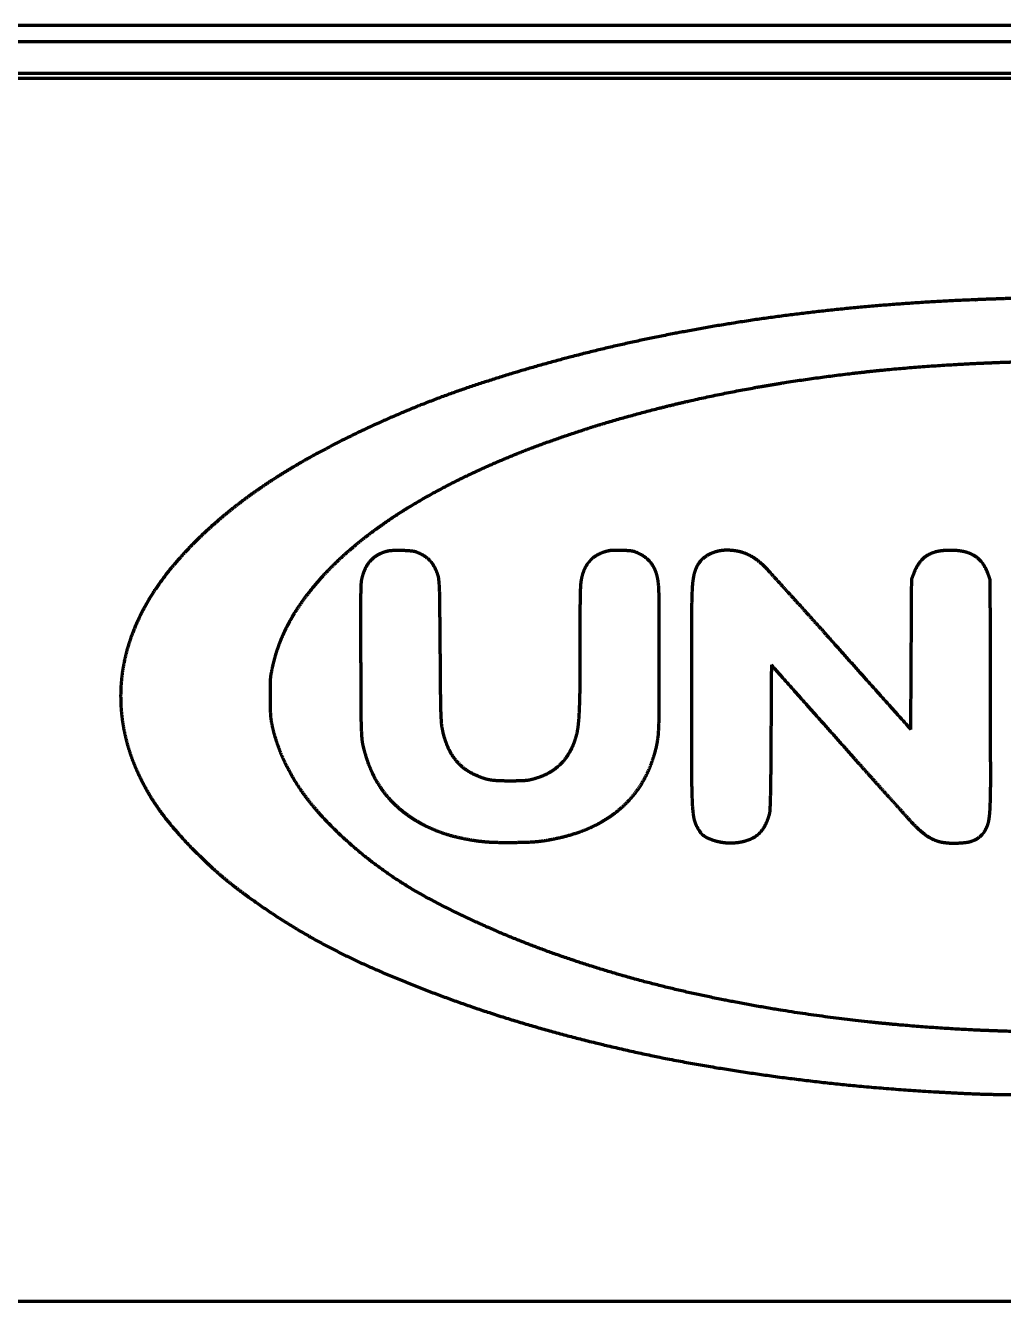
# Model space of a CAD drawing. Header units: inches. Extents: x -3077 to 7201, y 316 to 5463.
# Drawn here: x 3169.2 to 3261.2, y 3632.3 to 3752.3 of the extents above; entities that cross this region are included whole.
import ezdxf

# ---------------------------------------------------------------- set-up
doc = ezdxf.new("R2010")
doc.units = ezdxf.units.IN

msp = doc.modelspace()

# ---------------------------------------------------------------- linework, layer by layer
at = {"linetype": 'Continuous', "lineweight": 70}
for p, q in [((3547.04, 3752.26), (2984.66, 3752.26)), ((2822.85, 3750.76), (3708.85, 3750.76)), ((2822.85, 3747.76), (3708.85, 3747.76)), ((3540.35, 3747.26), (2991.35, 3747.26)), ((3482.85, 3632.26), (3048.85, 3632.26))]:
    msp.add_line(p, q, dxfattribs=at)
for points, weights, knots in [([(3275.26, 3726.47), (3274.59, 3726.5), (3273.91, 3726.52), (3271.64, 3726.55), (3270.04, 3726.56), (3266.85, 3726.59), (3265.25, 3726.6), (3262.98, 3726.61), (3262.31, 3726.6), (3261.48, 3726.57), (3261.31, 3726.57), (3260.88, 3726.55), (3260.6, 3726.54), (3260.01, 3726.52), (3259.69, 3726.51), (3259.06, 3726.49), (3258.74, 3726.47), (3252.83, 3726.24), (3247.25, 3725.79), (3236.37, 3724.45), (3231.08, 3723.54), (3220.99, 3721.31), (3216.19, 3719.99), (3207.25, 3717.03), (3203.15, 3715.33), (3197.75, 3712.64), (3196.34, 3711.88), (3193.69, 3710.35), (3192.46, 3709.58), (3190.15, 3707.99), (3189.07, 3707.18), (3187.01, 3705.49), (3186.05, 3704.62), (3184.42, 3702.99), (3183.75, 3702.26), (3182.51, 3700.8), (3181.96, 3700.08), (3180.97, 3698.62), (3180.53, 3697.88), (3179.76, 3696.39), (3179.43, 3695.63), (3179.14, 3694.85), (3178.78, 3693.85), (3178.51, 3692.81), (3178.33, 3691.76), (3178.16, 3690.72), (3178.09, 3689.68), (3178.13, 3688.63), (3178.16, 3687.57), (3178.3, 3686.53), (3178.54, 3685.5), (3178.78, 3684.44), (3179.12, 3683.4), (3179.84, 3681.72), (3180.17, 3681.06), (3180.89, 3679.77), (3181.29, 3679.14), (3182.18, 3677.88), (3182.68, 3677.26), (3183.78, 3675.98), (3184.38, 3675.33), (3185.39, 3674.31), (3185.79, 3673.93), (3186.54, 3673.22), (3186.9, 3672.89), (3187.63, 3672.25), (3187.99, 3671.95), (3188.78, 3671.32), (3189.2, 3671), (3193.29, 3667.95), (3197.24, 3665.64), (3201.42, 3663.79), (3206.39, 3661.59), (3211.49, 3659.73), (3222.53, 3656.52), (3228.46, 3655.18), (3240.85, 3653.16), (3247.3, 3652.44), (3254.86, 3651.97), (3255.95, 3651.91), (3257.9, 3651.81), (3258.75, 3651.77), (3260.54, 3651.73), (3261.48, 3651.71), (3262.41, 3651.71)], [0.500003680185, 0.499951833995, 0.499951833995, 0.500003125685, 0.500003125685, 0.500003134164, 0.500003134164, 0.499950342043, 0.499950342043, 0.500002780016, 0.500002780016, 0.500003632658, 0.500003632658, 0.5000036294, 0.5000036294, 0.500003631943, 0.500003631943, 0.499712041405, 0.499712041405, 0.499626581432, 0.499626581432, 0.499570764247, 0.499570764247, 0.499147291053, 0.499147291053, 0.499856082342, 0.499856082342, 0.499741523013, 0.499741523013, 0.499697398225, 0.499697398225, 0.499615378368, 0.499615378368, 0.499717367768, 0.499717367768, 0.499509800036, 0.499509800036, 0.49943320441, 0.49943320441, 0.499316886864, 0.499316886864, 0.500003680185, 0.498576185915, 0.498576185915, 0.500003680185, 0.498389820463, 0.498389820463, 0.500003680185, 0.498416120355, 0.498416120355, 0.500003680185, 0.498702961474, 0.498702961474, 0.499514934223, 0.499514934223, 0.499556287066, 0.499556287066, 0.499619738583, 0.499619738583, 0.499803196126, 0.499803196126, 0.499966690231, 0.499966690231, 0.49992872485, 0.49992872485, 0.499925885485, 0.499925885485, 0.499958910845, 0.499958910845, 0.497922649304, 0.497922649304, 0.500003680185, 0.499255633466, 0.499255633466, 0.499390037942, 0.499390037942, 0.499589929812, 0.499589929812, 0.499998142907, 0.499998142907, 0.499979520616, 0.499979520616, 0.499986543899, 0.499986543899, 0.500003680185], [0, 0, 0, 0, 0.009508, 0.009508, 0.031905, 0.031905, 0.054312, 0.054312, 0.063734, 0.063734, 0.066018, 0.066018, 0.069872, 0.069872, 0.074311, 0.074311, 0.078787, 0.078787, 0.157355, 0.157355, 0.232677, 0.232677, 0.30258, 0.30258, 0.365018, 0.365018, 0.387555, 0.387555, 0.408036, 0.408036, 0.427121, 0.427121, 0.445479, 0.445479, 0.459571, 0.459571, 0.472445, 0.472445, 0.484522, 0.484522, 0.496245, 0.496245, 0.496245, 0.51141, 0.51141, 0.51141, 0.526313, 0.526313, 0.526313, 0.541371, 0.541371, 0.541371, 0.556984, 0.556984, 0.567525, 0.567525, 0.578233, 0.578233, 0.589688, 0.589688, 0.602466, 0.602466, 0.610351, 0.610351, 0.617358, 0.617358, 0.624265, 0.624265, 0.631841, 0.631841, 0.697719, 0.697719, 0.697719, 0.776203, 0.776203, 0.864136, 0.864136, 0.958146, 0.958146, 0.974023, 0.974023, 0.986384, 0.986384, 1, 1, 1, 1]), ([(3263.42, 3720.66), (3259.92, 3720.57), (3256.43, 3720.4), (3249.62, 3719.87), (3246.3, 3719.5), (3239.85, 3718.59), (3236.71, 3718.04), (3230.6, 3716.75), (3227.63, 3716.01), (3222.41, 3714.5), (3220.16, 3713.76), (3215.84, 3712.19), (3213.78, 3711.34), (3209.89, 3709.55), (3208.07, 3708.61), (3204.69, 3706.66), (3203.15, 3705.65), (3200.77, 3703.86), (3199.9, 3703.14), (3198.27, 3701.67), (3197.53, 3700.92), (3196.17, 3699.38), (3195.57, 3698.61), (3194.49, 3697.05), (3194.04, 3696.26), (3193.5, 3695.17), (3193.38, 3694.89), (3193.14, 3694.34), (3193.04, 3694.07), (3192.85, 3693.53), (3192.76, 3693.26), (3192.6, 3692.67), (3192.52, 3692.36), (3192.39, 3691.84), (3192.35, 3691.62), (3192.28, 3691.24), (3192.25, 3691.08), (3192.22, 3690.71), (3192.21, 3690.51), (3192.21, 3689.92), (3192.21, 3689.53), (3192.21, 3688.78), (3192.21, 3688.42), (3192.22, 3687.85), (3192.23, 3687.63), (3192.25, 3687.25), (3192.27, 3687.08), (3192.32, 3686.74), (3192.36, 3686.56), (3192.59, 3685.46), (3192.88, 3684.57), (3193.24, 3683.7), (3193.61, 3682.81), (3194.06, 3681.95), (3194.57, 3681.12), (3195.13, 3680.24), (3195.75, 3679.39), (3197.19, 3677.71), (3198, 3676.87), (3198.86, 3676.07), (3201.39, 3673.69), (3204.22, 3671.68), (3207.29, 3670.05), (3211.04, 3668.07), (3214.93, 3666.37), (3223.5, 3663.34), (3228.16, 3662.03), (3238.03, 3659.93), (3243.22, 3659.11), (3251.65, 3658.21), (3254.86, 3657.96), (3261.35, 3657.64), (3264.61, 3657.57), (3271.13, 3657.61), (3274.39, 3657.72), (3280.83, 3658.13), (3284.02, 3658.42), (3292.86, 3659.49), (3298.48, 3660.5), (3309.02, 3663), (3313.89, 3664.57), (3318.63, 3666.52), (3322.67, 3668.18), (3326.53, 3670.19), (3330.2, 3672.55), (3333.14, 3674.44), (3335.7, 3676.81), (3337.81, 3679.59), (3338.21, 3680.13), (3338.58, 3680.68), (3339.27, 3681.79), (3339.57, 3682.35), (3340.11, 3683.49), (3340.35, 3684.06), (3340.75, 3685.22), (3340.91, 3685.81), (3341.07, 3686.59), (3341.11, 3686.78), (3341.17, 3687.14), (3341.19, 3687.31), (3341.21, 3687.69), (3341.22, 3687.9), (3341.23, 3688.47), (3341.23, 3688.83), (3341.23, 3689.56), (3341.22, 3689.94), (3341.22, 3690.52), (3341.21, 3690.72), (3341.18, 3691.08), (3341.15, 3691.25), (3341.08, 3691.63), (3341.04, 3691.84), (3340.8, 3692.86), (3340.55, 3693.64), (3339.94, 3695.18), (3339.58, 3695.92), (3338.73, 3697.39), (3338.24, 3698.11), (3337.12, 3699.55), (3336.5, 3700.27), (3334.53, 3702.31), (3333.11, 3703.54), (3329.89, 3705.9), (3328.12, 3707.04), (3324.23, 3709.22), (3322.13, 3710.26), (3317.57, 3712.2), (3315.14, 3713.12), (3309.8, 3714.9), (3306.88, 3715.74), (3300.79, 3717.21), (3297.62, 3717.86), (3291.08, 3718.97), (3287.72, 3719.43), (3280.84, 3720.13), (3277.34, 3720.39), (3273.14, 3720.56), (3272.45, 3720.58), (3270.68, 3720.62), (3269.59, 3720.63), (3267.44, 3720.66), (3266.36, 3720.67), (3264.66, 3720.68), (3264.04, 3720.67), (3263.42, 3720.66)], [0.500093243168, 0.499968918944, 0.499968918944, 0.499927037543, 0.499927037543, 0.499911098367, 0.499911098367, 0.499861647373, 0.499861647373, 0.499898802127, 0.499898802127, 0.499810239054, 0.499810239054, 0.49976208682, 0.49976208682, 0.499467269408, 0.499467269408, 0.49974646444, 0.49974646444, 0.499573085874, 0.499573085874, 0.499488227391, 0.499488227391, 0.49912322686, 0.49912322686, 0.499992527148, 0.499992527148, 0.499930492133, 0.499930492133, 0.499935021323, 0.499935021323, 0.500006461427, 0.500006461427, 0.500004118567, 0.500004118567, 0.499641098677, 0.499641098677, 0.499888634211, 0.499888634211, 0.50008763937, 0.50008763937, 0.500086385394, 0.500086385394, 0.499968171436, 0.499968171436, 0.499810513552, 0.499810513552, 0.49991978318, 0.49991978318, 0.498730676658, 0.498730676658, 0.500093243168, 0.498971631333, 0.498971631333, 0.500093243168, 0.499157234141, 0.499157234141, 0.499608979647, 0.499608979647, 0.500093243168, 0.4971219785, 0.4971219785, 0.500093243168, 0.499199916727, 0.499199916727, 0.499383490015, 0.499383490015, 0.499654288058, 0.499654288058, 0.499955791954, 0.499955791954, 0.499964844697, 0.499964844697, 0.499964159273, 0.499964159273, 0.499950302194, 0.499950302194, 0.49956284229, 0.49956284229, 0.499077013387, 0.499077013387, 0.500093243168, 0.498729474404, 0.498729474404, 0.500093243168, 0.494910309467, 0.494910309467, 0.500093243168, 0.499710351131, 0.499710351131, 0.499604481794, 0.499604481794, 0.49956969486, 0.49956969486, 0.499495067823, 0.499495067823, 0.499959650135, 0.499959650135, 0.499795584787, 0.499795584787, 0.499953504743, 0.499953504743, 0.500085889184, 0.500085889184, 0.500086958789, 0.500086958789, 0.499890660625, 0.499890660625, 0.499663401309, 0.499663401309, 0.500004641898, 0.500004641898, 0.499181752679, 0.499181752679, 0.499208615396, 0.499208615396, 0.499306402964, 0.499306402964, 0.499628453376, 0.499628453376, 0.498884407075, 0.498884407075, 0.499477873797, 0.499477873797, 0.499599926964, 0.499599926964, 0.499825646443, 0.499825646443, 0.499795246802, 0.499795246802, 0.499892445713, 0.499892445713, 0.499910480947, 0.499910480947, 0.499943927995, 0.499943927995, 0.50006989904, 0.50006989904, 0.500091447584, 0.500091447584, 0.500091603784, 0.500091603784, 0.500058956377, 0.500058956377, 0.500093243168], [0, 0, 0, 0, 0.031224, 0.031224, 0.060964, 0.060964, 0.08939, 0.08939, 0.116688, 0.116688, 0.137822, 0.137822, 0.157663, 0.157663, 0.17592, 0.17592, 0.192316, 0.192316, 0.20239, 0.20239, 0.211797, 0.211797, 0.220519, 0.220519, 0.228566, 0.228566, 0.2313, 0.2313, 0.233823, 0.233823, 0.236373, 0.236373, 0.239192, 0.239192, 0.241135, 0.241135, 0.242607, 0.242607, 0.24439, 0.24439, 0.247825, 0.247825, 0.250997, 0.250997, 0.25289, 0.25289, 0.254377, 0.254377, 0.255989, 0.255989, 0.264237, 0.264237, 0.264237, 0.272736, 0.272736, 0.272736, 0.281911, 0.281911, 0.292141, 0.292141, 0.292141, 0.322328, 0.322328, 0.322328, 0.359169, 0.359169, 0.401161, 0.401161, 0.44661, 0.44661, 0.474554, 0.474554, 0.50281, 0.50281, 0.53098, 0.53098, 0.558668, 0.558668, 0.607993, 0.607993, 0.652163, 0.652163, 0.652163, 0.689671, 0.689671, 0.689671, 0.719383, 0.719383, 0.719383, 0.725052, 0.725052, 0.730491, 0.730491, 0.735749, 0.735749, 0.740886, 0.740886, 0.742535, 0.742535, 0.743977, 0.743977, 0.745764, 0.745764, 0.748781, 0.748781, 0.751976, 0.751976, 0.753677, 0.753677, 0.755088, 0.755088, 0.756935, 0.756935, 0.763888, 0.763888, 0.770863, 0.770863, 0.778191, 0.778191, 0.786182, 0.786182, 0.801966, 0.801966, 0.819606, 0.819606, 0.839255, 0.839255, 0.861003, 0.861003, 0.886316, 0.886316, 0.913339, 0.913339, 0.941707, 0.941707, 0.971038, 0.971038, 0.976793, 0.976793, 0.985822, 0.985822, 0.99479, 0.99479, 1, 1, 1, 1]), ([(3228.75, 3697.88), (3228.76, 3696.18), (3228.76, 3694.48), (3228.76, 3691.04), (3228.76, 3689.3), (3228.75, 3686.96), (3228.73, 3686.35), (3228.67, 3685.35), (3228.61, 3684.95), (3228.43, 3684.1), (3228.31, 3683.66), (3228.16, 3683.22), (3227.87, 3682.32), (3227.47, 3681.47), (3226.95, 3680.69), (3226.44, 3679.91), (3225.82, 3679.2), (3225.12, 3678.59), (3224.39, 3677.96), (3223.58, 3677.42), (3222.71, 3677), (3221.78, 3676.54), (3220.8, 3676.19), (3219.38, 3675.84), (3218.96, 3675.75), (3218.18, 3675.6), (3217.83, 3675.54), (3217.08, 3675.46), (3216.69, 3675.44), (3215.79, 3675.41), (3215.27, 3675.4), (3214.29, 3675.4), (3213.82, 3675.4), (3213.03, 3675.42), (3212.71, 3675.44), (3212.08, 3675.5), (3211.78, 3675.53), (3211.1, 3675.64), (3210.73, 3675.71), (3209.72, 3675.91), (3209.09, 3676.07), (3207.88, 3676.48), (3207.3, 3676.72), (3206.2, 3677.28), (3205.68, 3677.6), (3205.18, 3677.95), (3204.7, 3678.29), (3204.25, 3678.67), (3203.83, 3679.08), (3203.47, 3679.43), (3203.15, 3679.81), (3202.55, 3680.61), (3202.28, 3681.04), (3201.8, 3681.93), (3201.59, 3682.41), (3201.23, 3683.43), (3201.07, 3683.96), (3200.89, 3684.74), (3200.85, 3684.97), (3200.81, 3685.52), (3200.79, 3685.84), (3200.76, 3686.73), (3200.75, 3687.3), (3200.74, 3689.41), (3200.74, 3690.95), (3200.72, 3693.85), (3200.72, 3695.21), (3200.71, 3697.23), (3200.72, 3697.88), (3200.73, 3698.93), (3200.74, 3699.32), (3200.76, 3699.72), (3200.76, 3699.9), (3200.79, 3700.08), (3200.83, 3700.26), (3200.9, 3700.58), (3201.01, 3700.89), (3201.15, 3701.19), (3201.27, 3701.45), (3201.43, 3701.7), (3201.63, 3701.92), (3201.82, 3702.13), (3202.03, 3702.31), (3202.28, 3702.46), (3202.53, 3702.61), (3202.8, 3702.72), (3203.08, 3702.8), (3203.28, 3702.86), (3203.49, 3702.89), (3203.7, 3702.9), (3204, 3702.92), (3204.31, 3702.92), (3204.91, 3702.9), (3205.21, 3702.88), (3205.51, 3702.85), (3205.7, 3702.83), (3205.88, 3702.79), (3206.05, 3702.71)], [0.501261827848, 0.50126146186, 0.50126146186, 0.501261196403, 0.501261196403, 0.501119236812, 0.501119236812, 0.500310794273, 0.500310794273, 0.500843335282, 0.500843335282, 0.501261827848, 0.498274838994, 0.498274838994, 0.501261827848, 0.498121608299, 0.498121608299, 0.501261827848, 0.4984018291, 0.4984018291, 0.501261827848, 0.499391384429, 0.499391384429, 0.501151022492, 0.501151022492, 0.500970850521, 0.500970850521, 0.501027469603, 0.501027469603, 0.50121717557, 0.50121717557, 0.501240349428, 0.501240349428, 0.501094558092, 0.501094558092, 0.501048037547, 0.501048037547, 0.501205791041, 0.501205791041, 0.500545356499, 0.500545356499, 0.50041224982, 0.50041224982, 0.500352050379, 0.500352050379, 0.501261827848, 0.500139344327, 0.500139344327, 0.501261827848, 0.50032986829, 0.50032986829, 0.500295538552, 0.500295538552, 0.500381196425, 0.500381196425, 0.500712649004, 0.500712649004, 0.5003755702, 0.5003755702, 0.501125566954, 0.501125566954, 0.501243811738, 0.501243811738, 0.501261725147, 0.501261725147, 0.501261645035, 0.501261645035, 0.50125251434, 0.50125251434, 0.501236959503, 0.501236959503, 0.501261827848, 0.499744591967, 0.499744591967, 0.501261827848, 0.499436947428, 0.499436947428, 0.501261827848, 0.497818593227, 0.497818593227, 0.501261827848, 0.497408735827, 0.497408735827, 0.501261827848, 0.498216420371, 0.498216420371, 0.501261827848, 0.499154920034, 0.499154920034, 0.501261827848, 0.501010745257, 0.501010745257, 0.501027694707, 0.501027694707, 0.501261827848, 0.497917841804, 0.497917841804, 0.501261827848], [0, 0, 0, 0, 0.072966, 0.072966, 0.14756, 0.14756, 0.173538, 0.173538, 0.190799, 0.190799, 0.210581, 0.210581, 0.210581, 0.250591, 0.250591, 0.250591, 0.290025, 0.290025, 0.290025, 0.330749, 0.330749, 0.330749, 0.374263, 0.374263, 0.392109, 0.392109, 0.407277, 0.407277, 0.423541, 0.423541, 0.445119, 0.445119, 0.464571, 0.464571, 0.478216, 0.478216, 0.490896, 0.490896, 0.506798, 0.506798, 0.533803, 0.533803, 0.560011, 0.560011, 0.585321, 0.585321, 0.585321, 0.60971, 0.60971, 0.60971, 0.63048, 0.63048, 0.651086, 0.651086, 0.672498, 0.672498, 0.695634, 0.695634, 0.705183, 0.705183, 0.718341, 0.718341, 0.741765, 0.741765, 0.805213, 0.805213, 0.861043, 0.861043, 0.888054, 0.888054, 0.9042, 0.9042, 0.9042, 0.911707, 0.911707, 0.911707, 0.925072, 0.925072, 0.925072, 0.937024, 0.937024, 0.937024, 0.94839, 0.94839, 0.94839, 0.96013, 0.96013, 0.96013, 0.968523, 0.968523, 0.968523, 0.980625, 0.980625, 0.992559, 0.992559, 0.992559, 1, 1, 1, 1]), ([(3206.05, 3702.71), (3206.28, 3702.62), (3206.49, 3702.51), (3206.7, 3702.37), (3206.88, 3702.25), (3207.06, 3702.1), (3207.21, 3701.93), (3207.37, 3701.76), (3207.5, 3701.57), (3207.61, 3701.36), (3207.73, 3701.14), (3207.84, 3700.9), (3207.92, 3700.65), (3207.98, 3700.48), (3208.02, 3700.3), (3208.03, 3700.12), (3208.06, 3699.85), (3208.08, 3699.57), (3208.11, 3698.79), (3208.12, 3698.28), (3208.13, 3696.32), (3208.15, 3694.87), (3208.17, 3692.03), (3208.18, 3690.66), (3208.2, 3688.72), (3208.21, 3688.15), (3208.24, 3687.27), (3208.26, 3686.95), (3208.3, 3686.4), (3208.34, 3686.18), (3208.49, 3685.48), (3208.64, 3685.01), (3208.82, 3684.55), (3208.99, 3684.15), (3209.19, 3683.77), (3209.45, 3683.42), (3209.68, 3683.09), (3209.96, 3682.79), (3210.27, 3682.53), (3210.59, 3682.27), (3210.93, 3682.05), (3211.31, 3681.87), (3211.57, 3681.75), (3211.84, 3681.63), (3212.34, 3681.45), (3212.57, 3681.38), (3212.8, 3681.34), (3213.06, 3681.29), (3213.32, 3681.27), (3213.99, 3681.24), (3214.39, 3681.23), (3215.12, 3681.23), (3215.45, 3681.24), (3215.94, 3681.25), (3216.11, 3681.26), (3216.41, 3681.29), (3216.54, 3681.31), (3216.84, 3681.38), (3217, 3681.42), (3217.41, 3681.55), (3217.65, 3681.63), (3218.11, 3681.82), (3218.31, 3681.92), (3218.71, 3682.15), (3218.89, 3682.28), (3219.25, 3682.56), (3219.42, 3682.71), (3219.75, 3683.04), (3219.9, 3683.22), (3220.19, 3683.62), (3220.32, 3683.84), (3220.57, 3684.29), (3220.68, 3684.53), (3220.87, 3685.02), (3220.95, 3685.28), (3221.1, 3685.87), (3221.16, 3686.2), (3221.24, 3687.02), (3221.27, 3687.51), (3221.32, 3688.72), (3221.34, 3689.46), (3221.35, 3691.49), (3221.36, 3692.78), (3221.36, 3695.45), (3221.36, 3696.83), (3221.37, 3698.71), (3221.39, 3699.21), (3221.42, 3699.71), (3221.45, 3700.01), (3221.5, 3700.3), (3221.58, 3700.59), (3221.65, 3700.86), (3221.76, 3701.12), (3221.89, 3701.37), (3221.99, 3701.54), (3222.1, 3701.7), (3222.22, 3701.84), (3222.34, 3701.99), (3222.48, 3702.12), (3222.62, 3702.24), (3222.77, 3702.36), (3222.93, 3702.46), (3223.1, 3702.55), (3223.28, 3702.64), (3223.46, 3702.72), (3223.77, 3702.81), (3223.89, 3702.84), (3224.11, 3702.89), (3224.22, 3702.91), (3224.45, 3702.93), (3224.57, 3702.93), (3224.89, 3702.93), (3225.08, 3702.93), (3225.48, 3702.91), (3225.68, 3702.9), (3226, 3702.89), (3226.12, 3702.87), (3226.33, 3702.83), (3226.42, 3702.81), (3226.63, 3702.73), (3226.74, 3702.68), (3227.02, 3702.55), (3227.17, 3702.46), (3227.32, 3702.36), (3227.45, 3702.27), (3227.58, 3702.17), (3227.7, 3702.05), (3227.82, 3701.94), (3227.93, 3701.81), (3228.03, 3701.68), (3228.13, 3701.54), (3228.22, 3701.39), (3228.29, 3701.24), (3228.42, 3700.99), (3228.51, 3700.73), (3228.57, 3700.46), (3228.64, 3700.15), (3228.69, 3699.84), (3228.74, 3698.98), (3228.75, 3698.43), (3228.75, 3697.88)], [0.501261827848, 0.499579390717, 0.499579390717, 0.501261827848, 0.498738428431, 0.498738428431, 0.501261827848, 0.498886170649, 0.498886170649, 0.501261827848, 0.499997852397, 0.499997852397, 0.501261827848, 0.499170354014, 0.499170354014, 0.501261827848, 0.501076953517, 0.501076953517, 0.501238869962, 0.501238869962, 0.501261725147, 0.501261725147, 0.501261675779, 0.501261675779, 0.501244499032, 0.501244499032, 0.50115699661, 0.50115699661, 0.500436055039, 0.500436055039, 0.50016828054, 0.50016828054, 0.501261827848, 0.498906183853, 0.498906183853, 0.501261827848, 0.498459230369, 0.498459230369, 0.501261827848, 0.498732463069, 0.498732463069, 0.501261827848, 0.500923887638, 0.500923887638, 0.499998605834, 0.499998605834, 0.501261827848, 0.500421216268, 0.500421216268, 0.501187925795, 0.501187925795, 0.501254282539, 0.501254282539, 0.500971045597, 0.500971045597, 0.5005459681, 0.5005459681, 0.501081919763, 0.501081919763, 0.500865978486, 0.500865978486, 0.500533025754, 0.500533025754, 0.500458598372, 0.500458598372, 0.500591434377, 0.500591434377, 0.500228121488, 0.500228121488, 0.500575189907, 0.500575189907, 0.500623547898, 0.500623547898, 0.500658650932, 0.500658650932, 0.500275453704, 0.500275453704, 0.501127941557, 0.501127941557, 0.50121657269, 0.50121657269, 0.501259857501, 0.501259857501, 0.501260790227, 0.501260790227, 0.501064529398, 0.501064529398, 0.501261827848, 0.499678970965, 0.499678970965, 0.501261827848, 0.498930748829, 0.498930748829, 0.501261827848, 0.499745290072, 0.499745290072, 0.501261827848, 0.499595055351, 0.499595055351, 0.501261827848, 0.499620759508, 0.499620759508, 0.501261827848, 0.499874305438, 0.499874305438, 0.500996967239, 0.500996967239, 0.500608361702, 0.500608361702, 0.500880054694, 0.500880054694, 0.50122934179, 0.50122934179, 0.501233998142, 0.501233998142, 0.500608278228, 0.500608278228, 0.499995996832, 0.499995996832, 0.500970488065, 0.500970488065, 0.500341537162, 0.500341537162, 0.501261827848, 0.499960013469, 0.499960013469, 0.501261827848, 0.499925198066, 0.499925198066, 0.501261827848, 0.500198543445, 0.500198543445, 0.501261827848, 0.498843654437, 0.498843654437, 0.501261827848, 0.500066177075, 0.500066177075, 0.501147344609, 0.501147344609, 0.501261827848], [0, 0, 0, 0, 0.012384, 0.012384, 0.012384, 0.023908, 0.023908, 0.023908, 0.035646, 0.035646, 0.035646, 0.048644, 0.048644, 0.048644, 0.057706, 0.057706, 0.057706, 0.071524, 0.071524, 0.096939, 0.096939, 0.169709, 0.169709, 0.238744, 0.238744, 0.266812, 0.266812, 0.282925, 0.282925, 0.294195, 0.294195, 0.318749, 0.318749, 0.318749, 0.340264, 0.340264, 0.340264, 0.360259, 0.360259, 0.360259, 0.380492, 0.380492, 0.380492, 0.394917, 0.394917, 0.406437, 0.406437, 0.406437, 0.419348, 0.419348, 0.43908, 0.43908, 0.455036, 0.455036, 0.46322, 0.46322, 0.469763, 0.469763, 0.478026, 0.478026, 0.490535, 0.490535, 0.501818, 0.501818, 0.512638, 0.512638, 0.523773, 0.523773, 0.535237, 0.535237, 0.54749, 0.54749, 0.560207, 0.560207, 0.573029, 0.573029, 0.589483, 0.589483, 0.612674, 0.612674, 0.648099, 0.648099, 0.710222, 0.710222, 0.776502, 0.776502, 0.800507, 0.800507, 0.800507, 0.814873, 0.814873, 0.814873, 0.828287, 0.828287, 0.828287, 0.83744, 0.83744, 0.83744, 0.846421, 0.846421, 0.846421, 0.855434, 0.855434, 0.855434, 0.864675, 0.864675, 0.870518, 0.870518, 0.875535, 0.875535, 0.881415, 0.881415, 0.89046, 0.89046, 0.900025, 0.900025, 0.905451, 0.905451, 0.910015, 0.910015, 0.915863, 0.915863, 0.924095, 0.924095, 0.924095, 0.931847, 0.931847, 0.931847, 0.939493, 0.939493, 0.939493, 0.947417, 0.947417, 0.947417, 0.960296, 0.960296, 0.960296, 0.974736, 0.974736, 1, 1, 1, 1]), ([(3239.34, 3692.12), (3239.32, 3689.84), (3239.31, 3687.56), (3239.29, 3683.94), (3239.28, 3682.6), (3239.26, 3680.67), (3239.25, 3680.07), (3239.22, 3679.13), (3239.21, 3678.78), (3239.19, 3678.43), (3239.18, 3678.27), (3239.15, 3678.11), (3239.1, 3677.95), (3239, 3677.59), (3238.85, 3677.24), (3238.68, 3676.92), (3238.52, 3676.64), (3238.32, 3676.39), (3238.09, 3676.18), (3237.85, 3675.97), (3237.59, 3675.8), (3237.29, 3675.69), (3236.96, 3675.56), (3236.61, 3675.46), (3236.26, 3675.41), (3235.92, 3675.36), (3235.57, 3675.35), (3235.23, 3675.36), (3234.88, 3675.38), (3234.54, 3675.44), (3234.2, 3675.52), (3233.89, 3675.6), (3233.6, 3675.71), (3233.32, 3675.84), (3233.09, 3675.95), (3232.89, 3676.11), (3232.73, 3676.3), (3232.69, 3676.34), (3232.66, 3676.39), (3232.59, 3676.5), (3232.55, 3676.56), (3232.47, 3676.69), (3232.43, 3676.76), (3232.36, 3676.89), (3232.32, 3676.96), (3232.16, 3677.31), (3232.07, 3677.61), (3232.03, 3677.92), (3231.97, 3678.37), (3231.93, 3678.81), (3231.88, 3680.09), (3231.86, 3680.91), (3231.86, 3684.23), (3231.85, 3686.72), (3231.85, 3691.78), (3231.85, 3694.35), (3231.86, 3697.7), (3231.88, 3698.48), (3231.93, 3699.68), (3231.98, 3700.1), (3232.06, 3700.52), (3232.12, 3700.84), (3232.23, 3701.15), (3232.38, 3701.45), (3232.54, 3701.75), (3232.76, 3702.01), (3233.02, 3702.22), (3233.3, 3702.45), (3233.62, 3702.62), (3233.95, 3702.73), (3234.32, 3702.86), (3234.7, 3702.93), (3235.09, 3702.94), (3235.51, 3702.94), (3235.92, 3702.9), (3236.33, 3702.8)], [0.5006904328, 0.5006904328, 0.5006904328, 0.500690261874, 0.500690261874, 0.500677870217, 0.500677870217, 0.500649139592, 0.500649139592, 0.5006904328, 0.498448427996, 0.498448427996, 0.5006904328, 0.498824933948, 0.498824933948, 0.5006904328, 0.495821288736, 0.495821288736, 0.5006904328, 0.495577358052, 0.495577358052, 0.5006904328, 0.498433545363, 0.498433545363, 0.5006904328, 0.499047079747, 0.499047079747, 0.5006904328, 0.499139152372, 0.499139152372, 0.5006904328, 0.498880464281, 0.498880464281, 0.5006904328, 0.493575990601, 0.493575990601, 0.5006904328, 0.500202278638, 0.500202278638, 0.500589432385, 0.500589432385, 0.500592074761, 0.500592074761, 0.500512869308, 0.500512869308, 0.4971862558, 0.4971862558, 0.5006904328, 0.500233745311, 0.500233745311, 0.500642542926, 0.500642542926, 0.500690259161, 0.500690259161, 0.500690255739, 0.500690255739, 0.500618414736, 0.500618414736, 0.499816648272, 0.499816648272, 0.5006904328, 0.496933549637, 0.496933549637, 0.5006904328, 0.493899236143, 0.493899236143, 0.5006904328, 0.495696798074, 0.495696798074, 0.5006904328, 0.496612445454, 0.496612445454, 0.5006904328, 0.498077559741, 0.498077559741, 0.5006904328], [0, 0, 0, 0, 0.137909, 0.137909, 0.218708, 0.218708, 0.254863, 0.254863, 0.275837, 0.275837, 0.275837, 0.285826, 0.285826, 0.285826, 0.308209, 0.308209, 0.308209, 0.327124, 0.327124, 0.327124, 0.345542, 0.345542, 0.345542, 0.366516, 0.366516, 0.366516, 0.386636, 0.386636, 0.386636, 0.406885, 0.406885, 0.406885, 0.425136, 0.425136, 0.425136, 0.439472, 0.439472, 0.439472, 0.442717, 0.442717, 0.446957, 0.446957, 0.451443, 0.451443, 0.455506, 0.455506, 0.473379, 0.473379, 0.473379, 0.498691, 0.498691, 0.545517, 0.545517, 0.686229, 0.686229, 0.831615, 0.831615, 0.8758, 0.8758, 0.899604, 0.899604, 0.899604, 0.918094, 0.918094, 0.918094, 0.936892, 0.936892, 0.936892, 0.95645, 0.95645, 0.95645, 0.977488, 0.977488, 0.977488, 1, 1, 1, 1]), ([(3236.33, 3702.8), (3236.52, 3702.76), (3236.71, 3702.7), (3237.08, 3702.55), (3237.26, 3702.46), (3237.62, 3702.26), (3237.8, 3702.14), (3238.16, 3701.86), (3238.34, 3701.71), (3238.67, 3701.4), (3238.82, 3701.25), (3239.62, 3700.37), (3240.27, 3699.65), (3241.69, 3698.09), (3242.45, 3697.25), (3244.08, 3695.44), (3244.94, 3694.47), (3248.02, 3691.02), (3250.24, 3688.54), (3252.46, 3686.06)], [0.5006904328, 0.499769855733, 0.499769855733, 0.499840254578, 0.499840254578, 0.499961184397, 0.499961184397, 0.500305771749, 0.500305771749, 0.500415981462, 0.500415981462, 0.500690265903, 0.500690265903, 0.500689651241, 0.500689651241, 0.500690071171, 0.500690071171, 0.5006904328, 0.5006904328, 0.5006904328], [0, 0, 0, 0, 0.025549, 0.025549, 0.051392, 0.051392, 0.078958, 0.078958, 0.109604, 0.109604, 0.136772, 0.136772, 0.261245, 0.261245, 0.407292, 0.407292, 0.573439, 0.573439, 1, 1, 1, 1]), ([(3252.54, 3700.18), (3252.61, 3700.36), (3252.68, 3700.54), (3252.88, 3701.08), (3253.05, 3701.42), (3253.27, 3701.73), (3253.46, 3702), (3253.7, 3702.24), (3253.98, 3702.42), (3254.28, 3702.6), (3254.6, 3702.73), (3254.93, 3702.81), (3255.34, 3702.89), (3255.76, 3702.93), (3256.18, 3702.93), (3256.61, 3702.93), (3257.04, 3702.89), (3257.46, 3702.8), (3257.82, 3702.72), (3258.15, 3702.58), (3258.46, 3702.39), (3258.75, 3702.2), (3259, 3701.96), (3259.2, 3701.68), (3259.42, 3701.36), (3259.59, 3701.02), (3259.71, 3700.66), (3259.78, 3700.48), (3259.84, 3700.29), (3259.9, 3700.1)], [0.5006904328, 0.5006904328, 0.5006904328, 0.498004905533, 0.498004905533, 0.5006904328, 0.494425767502, 0.494425767502, 0.5006904328, 0.495093556724, 0.495093556724, 0.5006904328, 0.498920744319, 0.498920744319, 0.5006904328, 0.498803648211, 0.498803648211, 0.5006904328, 0.495334462137, 0.495334462137, 0.5006904328, 0.494452519672, 0.494452519672, 0.5006904328, 0.497317843009, 0.497317843009, 0.5006904328, 0.5006904328, 0.5006904328, 0.5006904328], [0, 0, 0, 0, 0.057967, 0.057967, 0.174539, 0.174539, 0.174539, 0.274728, 0.274728, 0.274728, 0.377497, 0.377497, 0.377497, 0.501421, 0.501421, 0.501421, 0.628699, 0.628699, 0.628699, 0.734668, 0.734668, 0.734668, 0.834092, 0.834092, 0.834092, 0.943261, 0.943261, 0.943261, 1, 1, 1, 1]), ([(3259.9, 3700.1), (3259.91, 3696.45), (3259.92, 3692.79), (3259.93, 3686.43), (3259.94, 3683.71), (3259.94, 3680.21), (3259.92, 3679.42), (3259.87, 3678.22), (3259.83, 3677.8), (3259.75, 3677.39), (3259.69, 3677.08), (3259.57, 3676.79), (3259.41, 3676.52), (3259.29, 3676.31), (3259.13, 3676.12), (3258.95, 3675.96), (3258.77, 3675.8), (3258.57, 3675.68), (3258.36, 3675.59), (3258.1, 3675.49), (3257.83, 3675.42), (3257.56, 3675.39), (3257.2, 3675.35), (3256.84, 3675.33), (3256.15, 3675.33), (3255.82, 3675.36), (3255.49, 3675.41), (3255.21, 3675.45), (3254.94, 3675.53), (3254.68, 3675.64), (3254.41, 3675.76), (3254.15, 3675.91), (3253.91, 3676.08), (3253.62, 3676.3), (3253.33, 3676.53), (3252.93, 3676.91), (3252.79, 3677.05), (3252.02, 3677.9), (3251.38, 3678.61), (3249.98, 3680.16), (3249.23, 3681), (3247.63, 3682.79), (3246.77, 3683.75), (3243.73, 3687.18), (3241.53, 3689.65), (3239.34, 3692.12)], [0.5006904328, 0.5006904328, 0.5006904328, 0.500690290308, 0.500690290308, 0.50062008269, 0.50062008269, 0.499750008477, 0.499750008477, 0.5006904328, 0.495672791525, 0.495672791525, 0.5006904328, 0.496816365537, 0.496816365537, 0.5006904328, 0.495830194564, 0.495830194564, 0.5006904328, 0.497633530117, 0.497633530117, 0.5006904328, 0.500091822665, 0.500091822665, 0.499694045954, 0.499694045954, 0.5006904328, 0.49821829761, 0.49821829761, 0.5006904328, 0.498503062316, 0.498503062316, 0.5006904328, 0.500088504111, 0.500088504111, 0.500396968446, 0.500396968446, 0.500690317825, 0.500690317825, 0.500689778498, 0.500689778498, 0.500690138464, 0.500690138464, 0.5006904328, 0.5006904328, 0.5006904328], [0, 0, 0, 0, 0.218609, 0.218609, 0.381042, 0.381042, 0.428223, 0.428223, 0.453098, 0.453098, 0.453098, 0.471669, 0.471669, 0.471669, 0.485998, 0.485998, 0.485998, 0.499675, 0.499675, 0.499675, 0.515569, 0.515569, 0.515569, 0.536488, 0.536488, 0.555476, 0.555476, 0.555476, 0.571718, 0.571718, 0.571718, 0.588563, 0.588563, 0.588563, 0.609461, 0.609461, 0.6202, 0.6202, 0.674951, 0.674951, 0.738896, 0.738896, 0.811992, 0.811992, 1, 1, 1, 1])]:
    msp.add_rational_spline(points, weights, degree=3, knots=knots, dxfattribs=at)
msp.add_open_spline([(3252.46, 3686.06), (3252.47, 3688.42), (3252.49, 3690.77), (3252.51, 3695.48), (3252.53, 3697.83), (3252.54, 3700.18)], degree=3, knots=[0, 0, 0, 0, 0.5, 0.5, 1, 1, 1, 1], dxfattribs=at)

doc.saveas('drawing.dxf')
